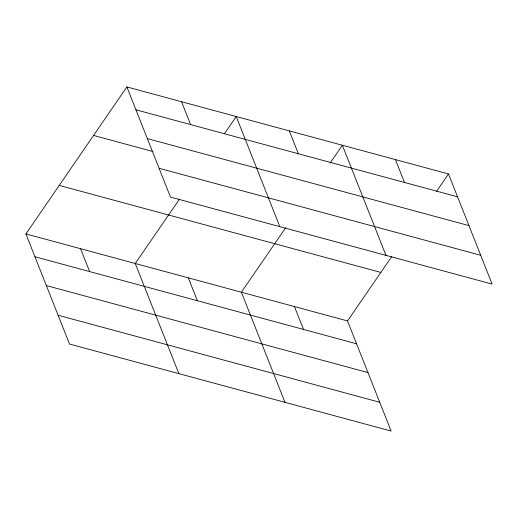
<?xml version="1.0" encoding="UTF-8"?>
<svg xmlns="http://www.w3.org/2000/svg" width="518" height="518" viewBox="0 0 518 518"><rect width="100%" height="100%" fill="white"/><g stroke="black" fill="none" stroke-linecap="round" stroke-linejoin="round"><path stroke-width="0.78" d="M25.9 233.916L347.52 320.927L391.122 431.06L69.503 344.043L25.9 233.916L126.878 86.94L448.497 173.957L492.1 284.084L170.48 197.073L126.878 86.94M179.558 199.009L135.25 263.5L178.852 373.627M224.359 133.799L236.227 116.531L279.83 226.657M285.696 227.726L241.382 292.217L284.984 402.344M330.037 163.183L342.366 145.241L385.968 255.368M347.52 320.927L391.828 256.436M436.629 191.233L448.497 173.957M135.93 109.803L457.549 196.814M147.332 138.597L468.952 225.615M93.557 135.444L152.92 151.502M159.078 168.272L480.698 255.283M59.22 185.412L380.84 272.429M34.952 256.773L356.572 343.79M46.355 285.573L367.974 372.584M58.1 315.242L379.72 402.259M395.428 159.602L404.48 182.459M289.297 130.886L298.349 153.742M294.451 306.572L303.503 329.429M181.553 101.735L190.605 124.592M188.319 277.855L197.364 300.718M80.575 248.705L89.627 271.568"/></g></svg>
